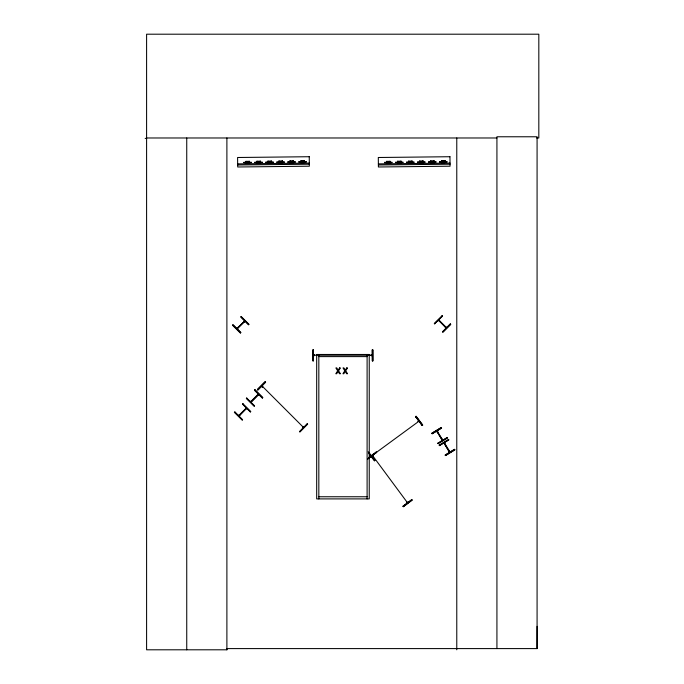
<?xml version="1.0" encoding="UTF-8"?>
<svg xmlns="http://www.w3.org/2000/svg" width="684" height="684" viewBox="0 0 684 684"><rect width="100%" height="100%" fill="white"/><g stroke="black" fill="none" stroke-linecap="round" stroke-linejoin="round"><path stroke-width="1.03" d="M536.683 137.98L538.821 137.98L538.821 34.2L146.598 34.2L146.598 649.8L226.951 649.8L226.891 648.594L537.077 648.594L537.128 626.339M371.489 456.006L419.001 421.19M261.621 386.169L262.34 387.016L262.673 386.511M302.482 427.192L302.798 426.756L303.132 427.739M439.308 321.138C440.265 320.702 438.632 319.274 438.555 320.377M372.6 456.621L373.088 456.254L372.216 455.313M407.211 503.039L406.518 502.312L407.006 501.945M407.459 502.663L407.023 502.885M303.534 427.543L302.67 426.679L303.183 427.731M446.173 328.004L438.478 320.138M446.524 327.645L445.814 326.79L445.275 327.106M442.232 440.274L436.777 431.117L442.454 440.419L442.753 439.957M442.719 440.111L437.102 430.92L437.709 431.715L437.247 431.963M372.754 456.638C371.25 454.698 373.079 457.468 373.036 456.288M371.498 455.895L372.694 455.57L371.583 455.937M372.25 355.586L371.019 355.218L372.241 355.21M442.779 440.214L442.206 439.162L441.684 439.393M443.959 442.89L449.593 452.346L444.036 443.112M449.055 451.235L449.602 451.175M450.021 452.081L449.448 451.03L448.926 451.26M236.921 328.346L244.846 321.035L237.271 328.696M237.81 328.149L237.425 327.764M243.837 321.429L244.043 321.916M239.075 415.906L246.616 408.203L239.041 415.949L238.682 415.513M246.488 408.408C246.496 407.356 244.821 408.938 245.992 408.989M258.663 394.403L251.011 402.055C249.976 401.816 251.387 400.371 251.823 401.243M258.304 394.052L257.526 394.668L257.911 395.061M243.795 321.386L244.06 321.993M245.556 408.562L245.795 409.194M257.526 394.668L257.953 395.104M313.349 355.21L314.572 355.201L313.349 355.594M313.494 355.167L313.58 355.706M314.341 355.646L314.341 355.09M371.258 355.654L371.25 355.158M372.019 355.15L372.019 355.646M418.856 421.378L417.89 421.549M257.458 389.512L265.187 381.689L265.623 382.117L257.894 389.94L257.458 389.512L265.221 381.723M257.782 389.837L265.512 382.005M257.868 389.923L265.563 382.065M299.643 431.698L307.373 423.866M232.611 325.225L233.047 324.789L240.828 332.569L240.392 332.997L232.611 325.225L240.426 332.963M237.074 328.816L244.94 321.121M246.77 398.071L246.343 398.507L254.123 406.279L254.551 405.851L246.719 398.122M234.809 411.965L234.373 412.392L242.187 420.138L242.589 419.745L234.792 411.982L242.478 419.848M250.609 401.747L258.227 394.129M252.49 400.345L256.953 395.882M251.037 402.012L258.578 394.317M238.639 415.633L246.257 408.023M442.103 315.717L434.289 323.455L434.725 323.891M442.394 315.999L434.614 323.78L442.497 316.111L442.069 315.675M439.325 321.155L439.487 320.522M450.388 323.994L442.608 331.774L450.277 323.891L450.713 324.319L442.933 332.099L442.497 331.663M442.899 332.065L450.671 324.284M239.186 414.932L239.853 415.137M368.248 451.799L374.918 460.554L374.43 460.913L369.018 453.723M416.069 416.274L415.581 416.642L422.199 425.431L422.686 425.063L416.069 416.274L422.644 425.097M369.078 457.254L376.268 451.842L376.636 452.329L367.847 458.947L367.488 458.468M367.804 458.887L376.593 452.269M371.865 456.254L372.609 455.638L407.442 502.714L406.903 501.928M403.013 506.288L411.845 499.739M403.303 506.682L412.093 500.064L411.759 499.619L402.97 506.228L403.338 506.716L412.119 500.107M239.349 414.932L238.562 415.718M431.869 433.263L441.257 427.534L441.573 428.056L432.185 433.784L431.869 433.263L441.283 427.577M432.143 433.724L441.565 428.039M437.931 443.198L447.31 437.444L447.627 437.965L438.213 443.651M437.999 443.309L447.387 437.572M448.524 439.444L439.111 445.13L439.427 445.652L448.807 439.906L448.499 439.402M439.35 445.523L448.738 439.795M443.95 443.104L444.506 442.822M444.532 444.053L444.951 443.583L444.284 442.693M445.241 455.176L454.586 449.379M445.455 455.518L454.843 449.79L454.552 449.311L445.164 455.04L445.481 455.561L454.869 449.833M262.288 386.905L262.639 386.554M246.18 162.296L249.036 161.92L246.18 161.937M257.184 162.176L260.031 161.8L257.184 161.817M268.179 162.057L271.035 161.68L268.179 161.698M279.183 161.937L282.03 161.561L279.175 161.578M290.178 161.817L293.034 161.433M301.182 161.698L304.029 161.321L301.174 161.347M386.896 162.296L389.743 161.92L386.887 161.937M397.891 162.176L400.738 161.8L397.891 161.817M408.895 162.057L411.742 161.68L408.887 161.698M419.891 161.937L422.738 161.561L419.891 161.578M430.894 161.817L433.741 161.433M441.89 161.698L444.737 161.321L441.89 161.347M303.414 427.338L262.092 386.015M262.357 386.947L261.741 386.366M290.178 161.484L293.034 161.441M430.886 161.484L433.741 161.441M243.735 162.322L251.344 162.236M254.739 162.202L262.34 162.117M265.734 162.082L273.344 161.997M276.738 161.963L284.339 161.886M287.733 161.843L295.334 161.766M298.737 161.723L306.338 161.646M243.743 162.681L251.344 162.595M254.739 162.561L262.34 162.476M265.743 162.441L273.344 162.356M276.738 162.322L284.339 162.236M287.742 162.202L295.343 162.117M298.737 162.082L306.338 161.997M237.664 163.869L309.313 163.091M384.442 162.322L392.052 162.236M395.446 162.202L403.047 162.117M406.441 162.082L414.051 161.997M417.445 161.963L425.046 161.886M428.44 161.843L436.05 161.766M439.444 161.723L447.045 161.646M384.451 162.681L392.052 162.595M395.446 162.561L403.056 162.476M406.45 162.441L414.051 162.356M417.445 162.322L425.055 162.236M428.449 162.202L436.05 162.117M439.444 162.082L447.054 161.997M237.681 164.981L309.33 164.211M378.372 163.869L450.021 163.091M378.389 164.981L450.038 164.211M372.823 349.892L372.207 349.9L372.284 360.896L372.891 360.896L372.823 349.892L372.84 360.896M314.46 355.201L313.46 355.21L372.13 355.21L371.138 355.218M313.469 355.586L314.46 355.586M371.138 355.594L372.13 355.586M145.179 138.407L146.598 138.399M146.598 137.98L496.926 137.98M318.829 356.603L367.103 356.603M318.829 496.755L367.103 496.755M407.083 502.945L406.544 502.15M261.972 385.973L262.673 386.674M438.829 319.95L446.438 327.559M438.555 320.215L446.259 327.918M240.93 316.906L248.711 324.686M232.936 324.9L240.768 332.621M254.944 389.897L262.724 397.678M254.602 390.239L262.434 397.968M246.667 398.182L254.439 405.963M242.692 404.073L250.421 411.905M437.136 431.929L437.64 431.715M442.351 439.308L441.881 439.59M415.701 416.556L422.319 425.345M415.641 416.599L422.216 425.422M372.464 455.621L373.062 456.408M368.779 452.654L374.789 460.64M444.344 442.787L449.944 451.85M437.914 443.181L438.239 443.702M444.805 160.731L444.831 162.57M441.89 161.244L441.898 162.159M441.796 160.766L441.813 162.595M433.81 160.851L433.827 162.689M433.741 161.321L433.75 162.253M430.792 160.885L430.809 162.715M422.806 160.971L422.832 162.801M422.738 161.441L422.746 162.373M419.891 161.475L419.899 162.399M419.796 161.005L419.814 162.835M411.811 161.091L411.828 162.92M408.887 161.595L408.895 162.518M408.793 161.125L408.81 162.954M400.807 161.21L400.833 163.04M397.891 161.715L397.9 162.638M397.797 161.244L397.814 163.074M389.812 161.33L389.829 163.16M386.887 161.834L386.896 162.758M386.793 161.364L386.811 163.194M304.098 160.731L304.123 162.57M304.029 161.202L304.038 162.134M301.08 160.766L301.105 162.595M293.103 160.851L293.12 162.689M290.178 161.356L290.187 162.279M290.084 160.885L290.101 162.715M282.099 160.971L282.124 162.801M279.175 161.475L279.192 162.399M279.081 161.005L279.106 162.835M271.103 161.091L271.12 162.92M268.179 161.595L268.188 162.518M268.085 161.125L268.102 162.954M260.1 161.21L260.125 163.04M260.031 161.672L260.04 162.612M257.081 161.244L257.107 163.074M249.104 161.33L249.121 163.16M249.027 161.792L249.044 162.732M246.086 161.364L246.103 163.194M372.361 349.9L372.438 360.896M313.161 349.9L313.229 360.904M537.077 648.594L537.077 136.774L496.926 136.774L496.926 648.594M456.775 137.98L456.775 649.8M367.103 354.466L367.103 498.901M318.829 354.466L318.829 498.901M226.891 137.98L226.891 649.8M186.741 137.98L186.741 649.8M339.563 367.941L338.152 370.224L336.767 367.941L335.887 367.941L337.674 370.839L335.827 373.746L336.665 373.746L338.101 371.421L339.521 373.746L340.41 373.746L338.58 370.805L340.401 367.941L339.563 367.941M346.702 367.941L345.292 370.224L343.907 367.941L343.017 367.941L344.813 370.839L342.966 373.746L343.804 373.746L345.24 371.421L346.66 373.746L347.54 373.746L345.719 370.805L347.54 367.941L346.702 367.941M307.27 423.764L299.541 431.587L299.968 432.014L307.663 424.157L307.27 423.764M241.255 316.581L240.828 317.008L248.6 324.789L249.036 324.361L241.255 316.581M254.987 389.863L254.551 390.29L262.331 398.071L262.759 397.643L254.987 389.863M243.017 403.757L242.589 404.184L250.361 411.965L250.797 411.529L242.982 403.791M309.245 156.722L237.596 157.5L237.699 166.982L309.348 166.203L309.245 156.722M449.952 156.722L378.303 157.5L378.406 166.982L450.055 166.203L449.952 156.722M249.412 161.321L245.778 161.364L245.795 163.194L249.429 163.16L249.412 161.321M260.407 161.21L256.782 161.244L256.799 163.083L260.424 163.04L260.407 161.21M271.403 161.091L267.777 161.125L267.795 162.963L271.428 162.92L271.403 161.091M282.406 160.971L278.781 161.005L278.798 162.843L282.424 162.801L282.406 160.971M293.402 160.851L289.777 160.885L289.794 162.724L293.427 162.681L293.402 160.851M304.406 160.731L300.78 160.766L300.798 162.604L304.423 162.561L304.406 160.731M390.119 161.321L386.486 161.364L386.511 163.194L390.137 163.16L390.119 161.321M401.115 161.21L397.489 161.244L397.507 163.083L401.14 163.04L401.115 161.21M412.119 161.091L408.485 161.125L408.51 162.963L412.136 162.92L412.119 161.091M423.114 160.971L419.489 161.005L419.506 162.843L423.139 162.801L423.114 160.971M434.118 160.851L430.484 160.885L430.51 162.724L434.135 162.681L434.118 160.851M445.113 160.731L441.488 160.766L441.505 162.604L445.13 162.561L445.113 160.731M313.315 349.9L312.708 349.9L312.776 360.904L313.383 360.896L313.315 349.9M369.24 354.466L316.683 354.466L316.683 498.901L369.24 498.901L369.24 354.466"/></g></svg>
